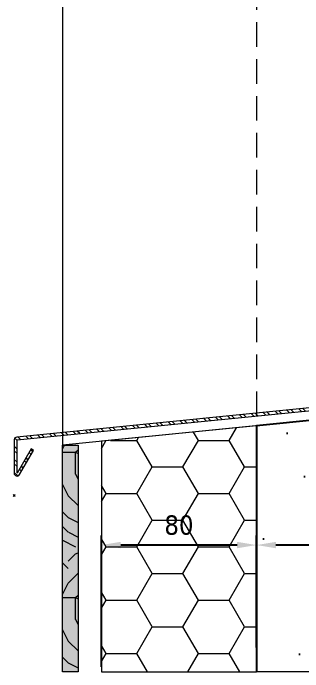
# Model space of a CAD drawing. Header units: millimetres. Extents: x -20000 to 230000, y -17405 to 24510.
# Drawn here: x 64694.5 to 64843.9, y -5076.3 to -4736.3 of the extents above; entities that cross this region are included whole.
import ezdxf

# ---------------------------------------------------------------- set-up
doc = ezdxf.new("R2010")
doc.units = ezdxf.units.MM
doc.header["$PDMODE"] = 35
doc.header["$PDSIZE"] = 0.5
doc.linetypes.add('CACHE', pattern=[9.524999999999999, 6.35, -3.175])
doc.layers.get('0').update_dxf_attribs({"lineweight": 13})
doc.layers.get('Defpoints').update_dxf_attribs({"true_color": 0xc2a584})
doc.layers.add('0 - Invisible', color=43, linetype='Continuous', lineweight=0, plot=False)
for name, color, linetype, lineweight in [('1 - Aluminium', 150, 'Continuous', 13), ('1 - BETON', 251, 'Continuous', 25), ('1 - Bois', 44, 'Continuous', 13), ('1 - INTERROMPU', 253, 'CACHE', 13), ('1 - Isolant', 132, 'Continuous', 13)]:
    doc.layers.add(name, color=color, linetype=linetype, lineweight=lineweight)
doc.layers.add('1 - Cache', color=7, linetype='Continuous', lineweight=0, true_color=0xffffff)
doc.styles.add('Texte Poralu', font='tahomabd.ttf')
doc.dimstyles.new('30 - 1000', dxfattribs={"dimtxt": 10, "dimasz": 10, "dimexe": 5, "dimexo": 2.5, "dimgap": 5, "dimtad": 1, "dimdec": 1, "dimtxsty": 'Texte Poralu', "dimcen": 5, "dimazin": 0, "dimtfac": 1, "dimtdec": 1, "dimtmove": 0, "dimatfit": 3, "dimfxl": 1, "dimarcsym": 0})

# ---------------------------------------------------------------- blocks, each defined once
blk = doc.blocks.new('*D1138')
at = {"layer": 'Defpoints', "color": 0, "lineweight": -2, "transparency": 16777216}
for p, q in [((65000.00002455604, -4978.767790660653), (65000.00002455604, -5015.842500952407)), ((64820.00002455682, -5063.767790660653), (64820.00002455682, -5005.842500952407)), ((64990.00002455604, -5010.842500952407), (64830.00002455682, -5010.842500952407))]:
    blk.add_line(p, q, dxfattribs=at)
at = {"layer": 'Defpoints', "color": 0, "transparency": 16777216}
for p in [(65000.00002455604, -4976.267790660653), (64820.00002455682, -5010.842500952407), (64820.00002455682, -5066.267790660653)]:
    blk.add_point(p, dxfattribs=at)
for points in [[(64830.00002455682, -5009.17583428574), (64830.00002455682, -5012.509167619074), (64820.00002455682, -5010.842500952407)], [(64990.00002455604, -5009.17583428574), (64990.00002455604, -5012.509167619074), (65000.00002455604, -5010.842500952407)]]:
    blk.add_solid(points, dxfattribs=at)
at = {"layer": 'Defpoints', "color": 0, "transparency": 16777216, "insert": (64910.00002455643, -5000.614159783838), "char_height": 10, "attachment_point": 5, "style": 'Texte Poralu'}
blk.add_mtext('180', dxfattribs=at)
blk = doc.blocks.new('*U893')
at = {"layer": '1 - Aluminium'}
h = blk.add_hatch(dxfattribs=at)
h.set_pattern_fill('ANSI32', color=256, scale=0.5, angle=90, style=0)
h.set_pattern_definition([(135, (-129.9999999991141, -12.99999999991141), (-3.367596045400933, -3.367596045400933), []), (135, (-129.9999999991141, -10.75493499991141), (-3.367596045400933, -3.367596045400933), [])])
edge = h.paths.add_edge_path()
edge.add_line((-1.5, 30), (-1.5, 6.382419153728577))
edge.add_line((-1.5, 6.382419153728577), (-253.6492555776456, -18.83250640403584))
edge.add_arc((-253.4999999991141, -20.32506218935086), 1.500000000000036, 95.71059313749826, 179.9999999999985)
edge.add_line((-254.9999999991141, -20.32506218935082), (-254.9999999991141, -37.46758084618267))
edge.add_arc((-253.4999999991141, -37.46758084618266), 1.500000000000028, 180.0000000000003, 329.9999999999998)
edge.add_line((-252.2009618934374, -38.21758084618267), (-244.9999999991141, -25.74514898184724))
edge.add_line((-244.9999999991141, -25.74514898184724), (-246.2990381047907, -24.99514898184724))
edge.add_line((-246.2990381047907, -24.99514898184724), (-253.4999999991141, -37.46758084618267))
edge.add_line((-253.4999999991141, -37.46758084618267), (-253.4999999991141, -20.32506218935097))
edge.add_line((-253.4999999991141, -20.32506218935097), (-1.350744421468505, 4.889863368413593))
edge.add_arc((-1.5, 6.382419153728577), 1.5, 275.7105931374996, 360)
edge.add_line((2.220446049250313e-16, 6.382419153728577), (0, 30))
edge.add_line((0, 30), (-1.5, 30))
at = {"layer": '0 - Invisible'}
blk.add_lwpolyline([(0, 0), (-229.9999999991141, -22.99999999991141)], dxfattribs=at)
blk.add_point((-254.9999999991141, -48.96758084618268), dxfattribs=at)
at = {"layer": '1 - Aluminium'}
blk.add_lwpolyline([(-1.5, 30), (-1.5, 6.382419153728577), (-253.6492555776456, -18.83250640403584, 0.3853135861201776), (-254.9999999991141, -20.32506218935082), (-254.9999999991141, -37.46758084618267, 0.7673269879789602), (-252.2009618934374, -38.21758084618267), (-244.9999999991141, -25.74514898184724), (-246.2990381047907, -24.99514898184724), (-253.4999999991141, -37.46758084618267), (-253.4999999991141, -20.32506218935097), (-1.350744421468502, 4.889863368413593, 0.3853135861201796), (2.220446049250313e-16, 6.382419153728577), (0, 30)], format="xyb", close=True, dxfattribs=at)
blk = doc.blocks.new('*D1141')
at = {"layer": 'Defpoints', "color": 0, "lineweight": -2, "transparency": 16777216}
for p, q in [((64740.00002455683, -5073.76779066065), (64740.00002455683, -5005.842500952411)), ((64820.00002455682, -5063.767790660653), (64820.00002455682, -5005.842500952411)), ((64810.00002455682, -5010.842500952411), (64750.00002455683, -5010.842500952411))]:
    blk.add_line(p, q, dxfattribs=at)
at = {"layer": 'Defpoints', "color": 0, "transparency": 16777216}
for p in [(64740.00002455683, -5010.842500952411), (64820.00002455682, -5066.267790660653), (64740.00002455683, -5076.26779066065)]:
    blk.add_point(p, dxfattribs=at)
for points in [[(64750.00002455683, -5009.175834285744), (64750.00002455683, -5012.509167619078), (64740.00002455683, -5010.842500952411)], [(64810.00002455682, -5009.175834285744), (64810.00002455682, -5012.509167619078), (64820.00002455682, -5010.842500952411)]]:
    blk.add_solid(points, dxfattribs=at)
at = {"layer": 'Defpoints', "color": 0, "transparency": 16777216, "insert": (64780.00002455682, -5000.614159783841), "char_height": 10, "attachment_point": 5, "style": 'Texte Poralu'}
blk.add_mtext('80', dxfattribs=at)
blk = doc.blocks.new('*U1161')
at = {"layer": '1 - Bois'}
h = blk.add_hatch(dxfattribs=at)
h.set_pattern_fill('352', color=256, scale=75, style=0, pattern_type=2)
h.set_pattern_definition([(0, (118.2500000000941, -17), (75, 75), [22.5, -52.5]), (0, (118.2500000000941, -13.25), (75, 75), [22.5, -52.5]), (0, (122.0000000000941, -5.75), (75, 75), [15, -60]), (0, (125.7500000000941, 1.75), (75, 75), [11.25, -63.75]), (0, (125.7500000000941, 9.25), (75, 75), [7.5, -67.5]), (0, (107.0000000000941, 16.75), (75, 75), [3.75, -18.75, 3.75, -48.75]), (0, (118.2500000000941, 20.5), (75, 75), [3.75, -30, 11.25, -30]), (0, (133.2500000000941, 24.25), (75, 75), [3.75, -3.75, 3.75, -63.75]), (0, (129.5000000000941, 28), (75, 75), [3.75, -71.25]), (0, (125.7500000000941, 35.5), (75, 75), [11.25, -63.75]), (0, (125.7500000000941, 43), (75, 75), [15, -60]), (0, (122.0000000000941, 50.5), (75, 75), [18.75, -22.5, 3.75, -30]), (90, (92.00000000009408, 5.5), (-74.99999999999999, 75), [3.75, -7.5, 18.75, -45]), (90, (95.75000000009408, 13), (-74.99999999999999, 75), [3.75, -3.75, 11.25, -56.25]), (90, (99.50000000009408, 43), (-74.99999999999999, 75), [7.5, -67.5]), (90, (103.2500000000941, 13), (-74.99999999999999, 75), [15, -22.5, 3.75, -33.75]), (90, (107.0000000000941, 54.25), (-74.99999999999999, 75), [3.75, -71.25]), (90, (110.7500000000941, 16.75), (-74.99999999999999, 75), [11.25, -63.75]), (90, (118.2500000000941, 20.5), (-74.99999999999999, 75), [7.5, -67.5]), (90, (125.7500000000941, 20.5), (-74.99999999999999, 75), [3.75, -11.25, 11.25, -48.75]), (90, (129.5000000000941, 24.25), (-74.99999999999999, 75), [3.75, -71.25]), (90, (133.2500000000941, 9.25), (-74.99999999999999, 75), [10.5, -64.5]), (90, (137.0000000000941, -5.75), (-74.99999999999999, 75), [7.5, -67.5]), (90, (144.5000000000941, 24.25), (-74.99999999999999, 75), [3.75, -71.25]), (90, (152.0000000000941, 20.5), (-74.99999999999999, 75), [11.25, -63.75]), (90, (159.5000000000941, 20.5), (-74.99999999999999, 75), [11.25, -63.75]), (45, (148.2500000000941, -9.5), (8.326672684688674e-15, 75.00000000142686), [5.30325, -5.30325, 5.30325, -90.15626715]), (45, (133.2500000000941, 9.25), (8.326672684688674e-15, 75.00000000142686), [10.6065, -95.45951715]), (45, (103.2500000000941, 46.75), (8.326672684688674e-15, 75.00000000142686), [10.6065, -95.45951715]), (45, (118.2500000000941, 28), (8.326672684688674e-15, 75.00000000142686), [10.6065, -95.45951715]), (45, (122.0000000000941, 13), (8.326672684688674e-15, 75.00000000142686), [10.6065, -95.45951715]), (45, (144.5000000000941, -2), (8.326672684688674e-15, 75.00000000142686), [10.6065, -95.45951715]), (45, (137.0000000000941, 1.75), (8.326672684688674e-15, 75.00000000142686), [15.9099, -90.15611715]), (45, (114.5000000000941, 35.5), (8.326672684688674e-15, 75.00000000142686), [5.30325, -100.76276715]), (45, (110.7500000000941, 43), (8.326672684688674e-15, 75.00000000142686), [5.30325, -100.76276715]), (45, (140.7500000000941, 43), (8.326672684688674e-15, 75.00000000142686), [5.30325, -100.76276715]), (45, (110.7500000000941, 5.5), (8.326672684688674e-15, 75.00000000142686), [5.30325, -100.76276715]), (45, (152.0000000000941, 31.75), (8.326672684688674e-15, 75.00000000142686), [5.30325, -100.76276715]), (45, (125.7500000000941, 24.25), (8.326672684688674e-15, 75.00000000142686), [5.30325, -100.76276715]), (45, (133.2500000000941, 31.75), (8.326672684688674e-15, 75.00000000142686), [5.30325, -100.76276715]), (135, (129.5000000000941, 16.75), (-75.00000000142686, 8.326672684688674e-15), [5.30325, -5.30325, 15.9099, -79.54961714999999]), (135, (140.7500000000941, 16.75), (-75.00000000142686, 8.326672684688674e-15), [5.30325, -100.76276715]), (135, (140.7500000000941, -9.5), (-75.00000000142686, 8.326672684688674e-15), [5.30325, -100.76276715]), (135, (125.7500000000941, 9.25), (-75.00000000142686, 8.326672684688674e-15), [5.30325, -100.76276715]), (135, (137.0000000000941, 24.25), (-75.00000000142686, 8.326672684688674e-15), [5.30325, -100.76276715]), (135, (118.2500000000941, 5.5), (-75.00000000142686, 8.326672684688674e-15), [5.30325, -100.76276715]), (135, (148.2500000000941, 5.5), (-75.00000000142686, 8.326672684688674e-15), [5.30325, -100.76276715]), (135, (95.75000000009408, -17), (-75.00000000142686, 8.326672684688674e-15), [5.30325, -100.76276715]), (135, (99.50000000009408, -13.25), (-75.00000000142686, 8.326672684688674e-15), [10.6065, -95.45951715]), (135, (103.2500000000941, -9.5), (-75.00000000142686, 8.326672684688674e-15), [10.6065, -95.45951715]), (135, (110.7500000000941, -9.5), (-75.00000000142686, 8.326672684688674e-15), [10.6065, -95.45951715]), (135, (114.5000000000941, -2), (-75.00000000142686, 8.326672684688674e-15), [10.6065, -95.45951715]), (135, (144.5000000000941, 28), (-75.00000000142686, 8.326672684688674e-15), [10.6065, -95.45951715]), (135, (159.5000000000941, -9.5), (-75.00000000142686, 8.326672684688674e-15), [10.6065, -95.45951715]), (135, (163.2500000000941, 50.5), (-75.00000000142686, 8.326672684688674e-15), [10.6065, -95.45951715]), (135, (163.2500000000941, 43), (-75.00000000142686, 8.326672684688674e-15), [10.6065, -95.45951715]), (135, (155.7500000000941, 39.25), (-75.00000000142686, 8.326672684688674e-15), [10.6065, -95.45951715]), (135, (103.2500000000941, 39.25), (-75.00000000142686, 8.326672684688674e-15), [15.9099, -90.15611715]), (135, (152.0000000000941, 31.75), (-75.00000000142686, 8.326672684688674e-15), [15.9099, -90.15611715]), (26.56505119999999, (110.7500000000941, 54.25), (75.00000000000706, 3.000483611570459e-08), [8.385, -159.320098275]), (26.56505119999999, (110.7500000000941, 16.75), (75.00000000000706, 3.000483611570459e-08), [8.385, -159.320098275]), (26.56505119999999, (118.2500000000941, 39.25), (75.00000000000706, 3.000483611570459e-08), [8.385, -159.320098275]), (26.56505119999999, (140.7500000000941, -13.25), (75.00000000000706, 3.000483611570459e-08), [8.385, -159.320098275]), (26.56505119999999, (137.0000000000941, -5.75), (75.00000000000706, 3.000483611570459e-08), [8.385, -159.320098275]), (26.56505119999999, (114.5000000000941, 9.25), (75.00000000000706, 3.000483611570459e-08), [8.385, -159.320098275]), (26.56505119999999, (114.5000000000941, 46.75), (75.00000000000706, 3.000483611570459e-08), [8.385, -159.320098275]), (26.56505119999999, (137.0000000000941, 24.25), (75.00000000000706, 3.000483611570459e-08), [16.77, -150.935098275]), (63.43494882, (137.0000000000941, 35.5), (3.824898731075166e-09, 75.00000000000705), [8.384999999999977, -159.3200982749996]), (63.43494882, (148.2500000000941, 13), (3.824898731075166e-09, 75.00000000000705), [8.384999999999977, -159.3200982749996]), (63.43494882, (110.7500000000941, 28), (3.824898731075166e-09, 75.00000000000705), [8.384999999999977, -159.3200982749996]), (63.43494882, (95.75000000009408, 31.75), (3.824898731075166e-09, 75.00000000000705), [8.384999999999977, -159.3200982749996]), (63.43494882, (140.7500000000941, 16.75), (3.824898731075166e-09, 75.00000000000705), [8.384999999999977, -159.3200982749996]), (63.43494882, (133.2500000000941, 16.75), (3.824898731075166e-09, 75.00000000000705), [8.384999999999977, -159.3200982749996]), (63.43494882, (103.2500000000941, 28), (3.824898731075166e-09, 75.00000000000705), [16.76999999999995, -150.9350982749996]), (63.43494882, (159.5000000000941, 1.75), (3.824898731075166e-09, 75.00000000000705), [16.76999999999995, -150.9350982749996]), (63.43494882, (152.0000000000941, 5.5), (3.824898731075166e-09, 75.00000000000705), [16.76999999999995, -150.9350982749996]), (116.5650512, (92.00000000009408, -5.75), (-3.000486109572265e-08, 75.00000000000705), [8.384999999999977, -159.3200982749996]), (116.5650512, (92.00000000009408, 35.5), (-3.000486109572265e-08, 75.00000000000705), [8.384999999999977, -159.3200982749996]), (116.5650512, (107.0000000000941, -17), (-3.000486109572265e-08, 75.00000000000705), [8.384999999999977, -159.3200982749996]), (116.5650512, (99.50000000009408, 50.5), (-3.000486109572265e-08, 75.00000000000705), [8.384999999999977, -159.3200982749996]), (116.5650512, (107.0000000000941, 5.5), (-3.000486109572265e-08, 75.00000000000705), [8.384999999999977, -159.3200982749996]), (116.5650512, (122.0000000000941, 13), (-3.000486109572265e-08, 75.00000000000705), [8.384999999999977, -159.3200982749996]), (116.5650512, (129.5000000000941, 28), (-3.000486109572265e-08, 75.00000000000705), [8.384999999999977, -159.3200982749996]), (116.5650512, (95.75000000009408, -2), (2.408598827469133e-05, 75.00001205800363), [8.384999999999977, -159.3200982749996]), (116.5650512, (114.5000000000941, 9.25), (-3.000486109572265e-08, 75.00000000000705), [8.384999999999977, -159.3200982749996]), (116.5650512, (137.0000000000941, 1.75), (-3.000486109572265e-08, 75.00000000000705), [8.384999999999977, -159.3200982749996]), (116.5650512, (144.5000000000941, 9.25), (-3.000486109572265e-08, 75.00000000000705), [8.384999999999977, -159.3200982749996]), (116.5650512, (159.5000000000941, 31.75), (-3.000486109572265e-08, 75.00000000000705), [8.384999999999977, -159.3200982749996]), (116.5650512, (103.2500000000941, 54.25), (-3.000486109572265e-08, 75.00000000000705), [8.384999999999977, -159.3200982749996]), (116.5650512, (92.00000000009408, 50.5), (-3.000486109572265e-08, 75.00000000000705), [16.76999999999995, -150.9350982749996]), (116.5650512, (103.2500000000941, -2), (-3.000486109572265e-08, 75.00000000000705), [16.76999999999995, -150.9350982749996]), (153.43494882, (92.00000000009408, -13.25), (-75.00000000000705, 3.82492371109322e-09), [8.385, -159.320098275]), (153.43494882, (155.7500000000941, -17), (-75.00000000000705, 3.82492371109322e-09), [8.385, -159.320098275]), (153.43494882, (152.0000000000941, 20.5), (-75.00000000000705, 3.82492371109322e-09), [8.385, -159.320098275]), (153.43494882, (122.0000000000941, -5.75), (-75.00000000000705, 3.82492371109322e-09), [8.385, -159.320098275]), (153.43494882, (118.2500000000941, -13.25), (-75.00000000000705, 3.82492371109322e-09), [8.385, -159.320098275]), (153.43494882, (125.7500000000941, 1.75), (-75.00000000000705, 3.82492371109322e-09), [8.385, -159.320098275]), (153.43494882, (148.2500000000941, 46.75), (-75.00000000000705, 3.82492371109322e-09), [8.385, -159.320098275]), (153.43494882, (155.7500000000941, 50.5), (-75.00000000000705, 3.82492371109322e-09), [16.77, -150.935098275])])
h.paths.add_polyline_path([(0, 0), (117.0000000000941, 0), (117.0000000000941, 8), (0, 8)])
at = {"layer": '1 - Cache'}
h = blk.add_hatch(color=256, dxfattribs=at)
h.dxf.hatch_style = 2
h.paths.add_polyline_path([(0, 0), (117.0000000000941, 0), (117.0000000000941, 8), (0, 8)])
at = {"layer": '1 - Bois'}
blk.add_lwpolyline([(0, 0), (117.0000000000941, 0), (117.0000000000941, 8), (0, 8)], close=True, dxfattribs=at)
blk = doc.blocks.new('*U1158')
at = {"layer": '1 - BETON'}
h = blk.add_hatch(dxfattribs=at)
h.set_pattern_fill('CONCRETE', color=256, scale=15, style=0, pattern_type=2)
h.set_pattern_definition([(49.99999999999999, (110.0000000008331, 233.0000000000854), (107.589027390113, -9.412820247389266), [11.25, -123.75]), (355, (110.0000000008331, 233.0000000000854), (-20.81270004195, 112.8288200550018), [9, -99]), (100.4514, (118.9657520008331, 232.2155990000854), (86.77640725710323, 103.415931309143), [9.5610285, -105.1713168]), (46.18420000000002, (110.0000000008331, 263.0000000000854), (160.0861572938467, -24.82785214935271), [16.87499999999967, -185.6249999999973]), (96.6356, (123.3405117508331, 260.9310039500854), (140.1994058323055, 146.1176806350663), [14.3415432, -157.75695]), (351.1842, (110.0000000008331, 263.0000000000854), (140.1992917700441, 146.1177901387987), [13.5, -148.5]), (21, (125.0000000008331, 255.5000000000854), (89.53605781776925, -60.39283359980082), [11.25, -123.75]), (326.0000000000001, (125.0000000008331, 255.5000000000854), (36.49729978823726, 108.772506757028), [9, -99]), (71.4514, (132.4613349508331, 250.4672591000854), (126.0333942872235, 48.37957450649286), [9.5610285, -105.1713168]), (37.50000000000001, (110.0000000008331, 233.0000000000854), (1.8239782975936, 49.93407807469672), [0, -97.8, 0, -100.5, 0, -99.375]), (7.499999999999999, (110.0000000008331, 233.0000000000854), (39.46043061632229, 59.16175678235403), [0, -57.3, 0, -95.55, 0, -37.875]), (327.5, (76.5500000008331, 233.0000000000854), (80.07336542586135, -3.383230760156963), [0, -37.5, 0, -117, 0, -155.25]), (317.5, (61.55000000083309, 233.0000000000854), (87.47792540135794, 15.01574734984766), [0, -48.75, 0, -77.69999999999999, 0, -110.25])])
h.paths.add_polyline_path([(-143.1519566087397, -56.47670254198381), (-153.2681680425412, -55.8133444151772), (-143.483635672143, -53.15991190795052)], flags=8)
edge = h.paths.add_edge_path(flags=0)
edge.add_line((-143.3177961404413, -54.81830722496716), (-73.66519282574154, -47.85304689349687))
h.paths.add_polyline_path([(-154.6117021398676, -58.5934676324843), (-72.09846032577867, -50.34214345107541), (-74.24791440389178, -28.84760266994424), (-156.7611562179807, -37.09892685135313)], flags=24)
h.paths.add_polyline_path([(400, -70.00000000000193), (300.0000000000036, -169.9999999999983), (-179.9999999991669, -170.0000000000019), (-179.9999999991633, -42.99999999991633), (-50, -30), (-50, 0), (0, 0), (0, -70.00000000000193)])
at = {"layer": '0 - Invisible'}
blk.add_lwpolyline([(400, -70.00000000000193), (300.0000000000036, -169.9999999999983), (-179.9999999991669, -170.0000000000019)], dxfattribs=at)
at = {"layer": '1 - BETON'}
blk.add_lwpolyline([(400, -70.00000000000193), (0, -70.00000000000193), (0, 0), (-50, 0), (-50, -30), (-179.9999999991633, -42.99999999991633), (-179.9999999991669, -170.0000000000019)], dxfattribs=at)
blk = doc.blocks.new('*U1159')
at = {"layer": '1 - Isolant'}
h = blk.add_hatch(dxfattribs=at)
h.set_pattern_fill('HONEY', color=256, scale=5, style=0)
h.set_pattern_definition([(0, (20.00000000000004, 74.99999999991633), (23.8125, 13.748153225), [15.875, -31.75]), (120, (20.00000000000004, 74.99999999991633), (-23.81249994797095, 13.74815331511695), [15.87499999999991, -31.74999999999983]), (59.99999999999999, (20.00000000000004, 74.99999999991633), (5.202904551637744e-08, 27.49630654011694), [-31.75, 15.875])])
h.paths.add_polyline_path([(-2.332952152377245e-14, -127.0000000000837), (0, 0), (-79.99999999999994, -7.999999999999996), (-79.99999999999993, -127.0000000000837)])
at = {"layer": '0 - Invisible'}
blk.add_lwpolyline([(-79.99999999999993, -127.0000000000837), (-2.332952152377245e-14, -127.0000000000837)], dxfattribs=at)
at = {"layer": '1 - Isolant'}
blk.add_lwpolyline([(-2.332952152377245e-14, -127.0000000000837), (0, 0), (-79.99999999999994, -7.999999999999996), (-79.99999999999993, -127.0000000000837)], dxfattribs=at)

msp = doc.modelspace()

# ---------------------------------------------------------------- linework, layer by layer
at = {"layer": '1 - Bois'}
msp.add_line((64720.00002455693, -3855.668358777183), (64720.00002455692, -4959.26779066056), dxfattribs=at)
at = {"layer": '1 - INTERROMPU', "ltscale": 2}
msp.add_line((64820.00002455693, -3845.668358777183), (64820.0000245569, -4949.267790660564), dxfattribs=at)

# ---------------------------------------------------------------- block references
for name, p in [('*U893', (64950.00002455607, -4936.267790660648)), ('*U1158', (65000.00002455607, -4906.267790660648)), ('*U1159', (64820.00002455688, -4949.267790660566))]:
    msp.add_blockref(name, p)
at = {"xscale": -1, "rotation": 270}
msp.add_blockref('*U1161', (64720.00002455692, -5076.267790660653), dxfattribs=at)

# ---------------------------------------------------------------- dimensions: what is measured, and where the dimension line sits
at = {"layer": 'Defpoints'}
for base, p1, p2, picture, middle in [((64820.00002455682, -5010.842500952407), (65000.00002455604, -4976.267790660653), (64820.00002455682, -5066.267790660653), '*D1138', (64910.00002455643, -5000.614159783838)), ((64740.00002455683, -5010.842500952411), (64820.00002455682, -5066.267790660653), (64740.00002455683, -5076.26779066065), '*D1141', (64780.00002455682, -5000.614159783841))]:
    dim = msp.add_linear_dim(base=base, p1=p1, p2=p2, dimstyle='30 - 1000', dxfattribs=at)
    dim.commit()
    dim.dimension.update_dxf_attribs({"geometry": picture, "text_midpoint": middle})

doc.saveas('drawing.dxf')
